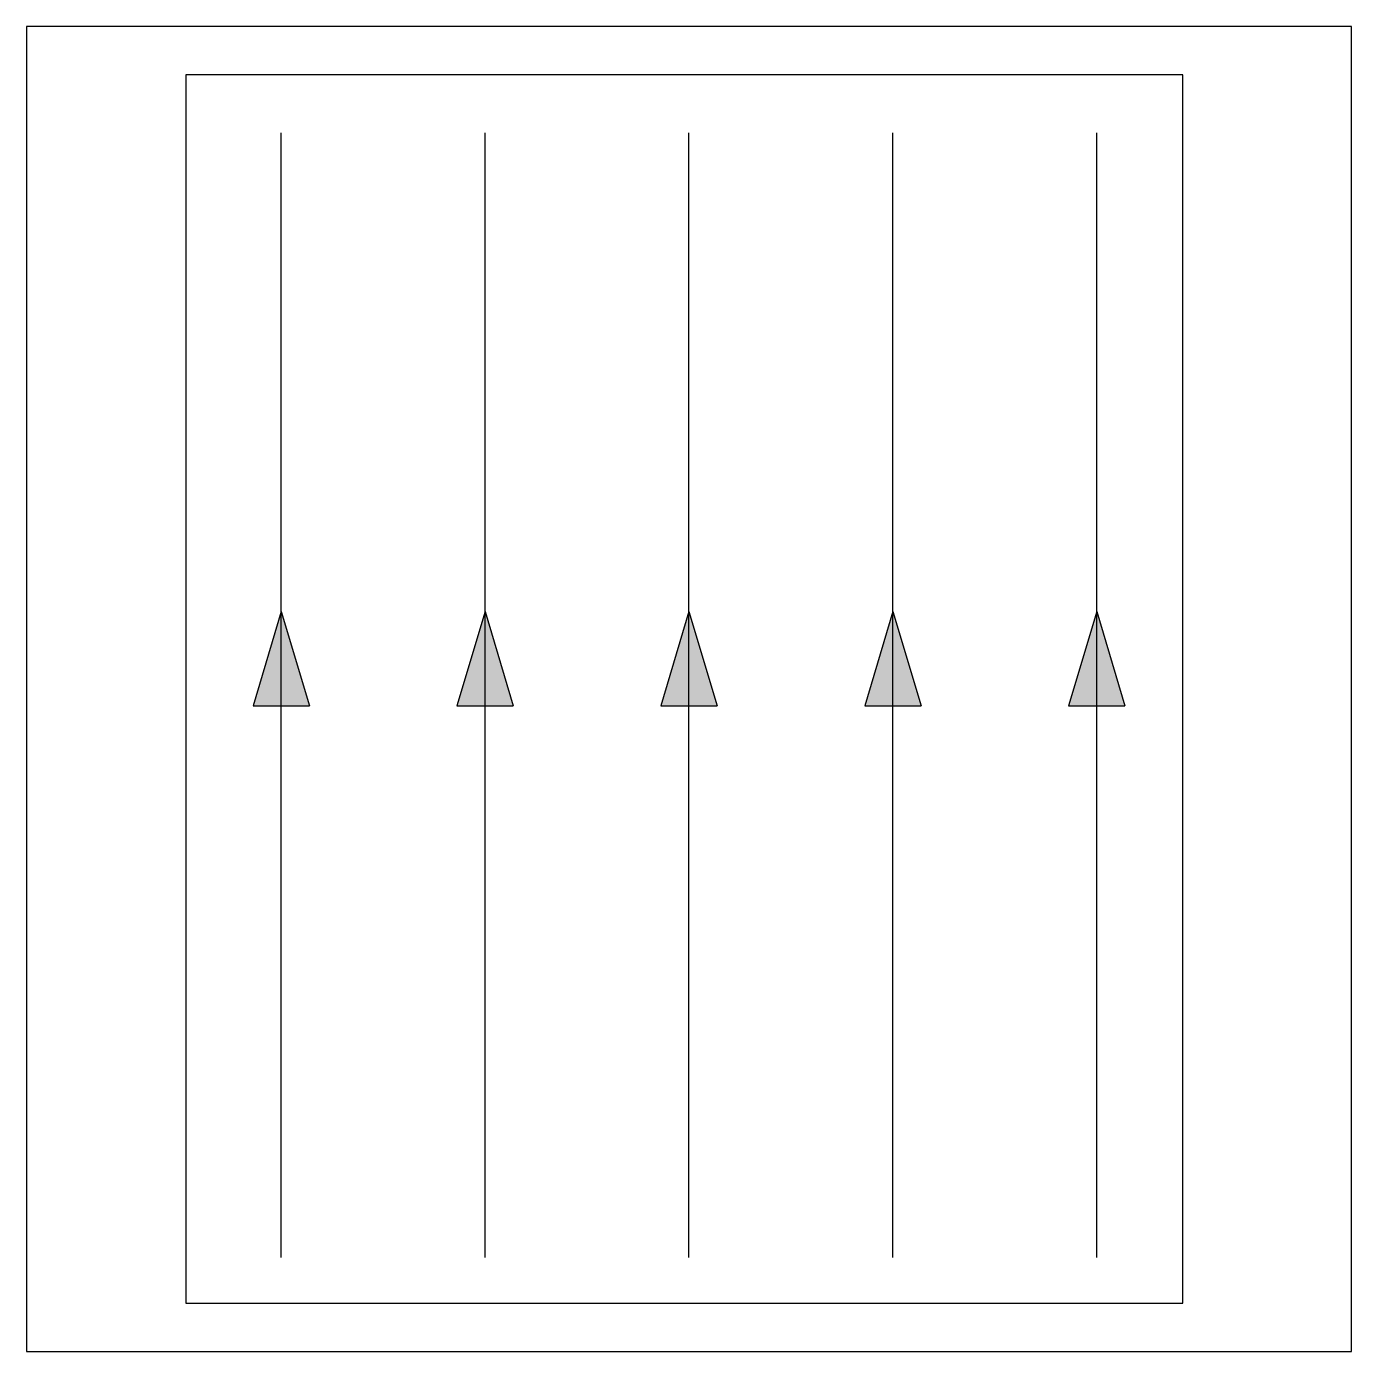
# Model space of a CAD drawing. Header units: millimetres. Extents: x 0 to 1000, y 0 to 1000.
import ezdxf

# ---------------------------------------------------------------- set-up
doc = ezdxf.new("R2010")
doc.units = ezdxf.units.MM
doc.layers.get('0').update_dxf_attribs({"color": 2})
doc.layers.add('1', color=1, linetype='Continuous')
doc.layers.add('3', color=7, linetype='Continuous')

msp = doc.modelspace()

# ---------------------------------------------------------------- hatches: boundary and pattern name
at = {"layer": '3'}
h = msp.add_hatch(color=256, dxfattribs=at)
h.paths.add_polyline_path([(171, 487.3), (192.3, 487.3), (192.3, 558.4)])
h.paths.add_polyline_path([(192.3, 487.3), (213.5, 487.3), (192.3, 558.4)])
h = msp.add_hatch(color=256, dxfattribs=at)
h.paths.add_polyline_path([(324.9, 487.3), (346.1, 487.3), (346.1, 558.4)])
h.paths.add_polyline_path([(346.1, 487.3), (367.4, 487.3), (346.1, 558.4)])
h = msp.add_hatch(color=256, dxfattribs=at)
h.paths.add_polyline_path([(478.8, 487.3), (500, 487.3), (500, 558.4)])
h.paths.add_polyline_path([(500, 487.3), (521.2, 487.3), (500, 558.4)])
h = msp.add_hatch(color=256, dxfattribs=at)
h.paths.add_polyline_path([(632.6, 487.3), (653.9, 487.3), (653.9, 558.4)])
h.paths.add_polyline_path([(653.9, 487.3), (675.1, 487.3), (653.9, 558.4)])
h = msp.add_hatch(color=256, dxfattribs=at)
h.paths.add_polyline_path([(786.5, 487.3), (807.7, 487.3), (807.7, 558.4)])
h.paths.add_polyline_path([(807.7, 487.3), (829, 487.3), (807.7, 558.4)])

# ---------------------------------------------------------------- linework, layer by layer
at = {"color": 2}
msp.add_lwpolyline([(0, 0), (1000, 0), (1000, 1000), (0, 1000)], close=True, dxfattribs=at)
at = {"layer": '1', "color": 1}
for p, q in [((120.2, 963.6), (120.2, 36.5)), ((872.8, 963.6), (120.2, 963.6)), ((872.8, 36.5), (872.8, 963.6)), ((120.2, 36.5), (872.8, 36.5))]:
    msp.add_line(p, q, dxfattribs=at)
at = {"layer": '3'}
for p, q in [((192.3, 71), (192.3, 919.8)), ((346.1, 71), (346.1, 919.8)), ((500, 71), (500, 919.8)), ((653.9, 71), (653.9, 919.8)), ((807.7, 71), (807.7, 919.8)), ((192.3, 558.4), (171, 487.3)), ((192.3, 558.4), (213.5, 487.3)), ((346.1, 558.4), (324.9, 487.3)), ((346.1, 558.4), (367.4, 487.3)), ((500, 558.4), (478.8, 487.3)), ((500, 558.4), (521.2, 487.3)), ((653.9, 558.4), (632.6, 487.3)), ((653.9, 558.4), (675.1, 487.3)), ((807.7, 558.4), (786.5, 487.3)), ((807.7, 558.4), (829, 487.3)), ((171, 487.3), (213.5, 487.3)), ((324.9, 487.3), (367.4, 487.3)), ((478.8, 487.3), (521.2, 487.3)), ((632.6, 487.3), (675.1, 487.3)), ((786.5, 487.3), (829, 487.3))]:
    msp.add_line(p, q, dxfattribs=at)

doc.saveas('drawing.dxf')
